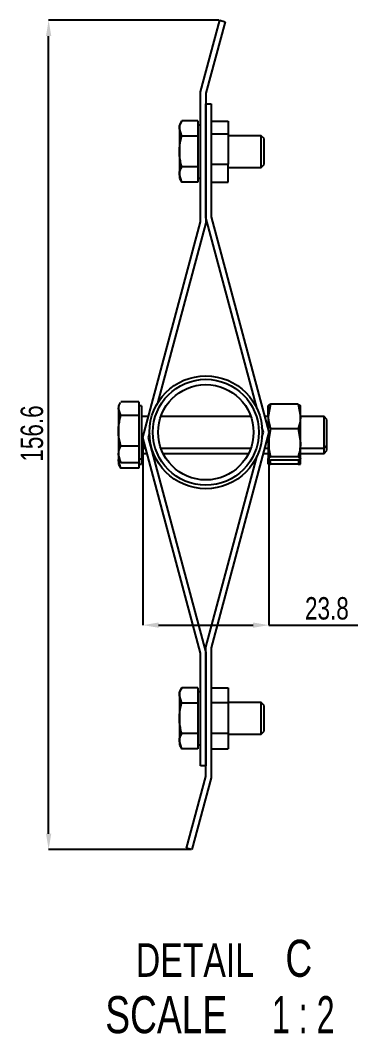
# Model space of a CAD drawing. Header units: millimetres. Extents: x -361 to 14022, y -1822 to 1455.
# Drawn here: x 4329 to 4360.8, y 100.6 to 196.2 of the extents above; entities that cross this region are included whole.
import ezdxf

# ---------------------------------------------------------------- set-up
doc = ezdxf.new("R2010")
doc.units = ezdxf.units.MM
doc.styles.add('SLDTEXTSTYLE0', font='TXT', dxfattribs={"width": 0.75})
doc.styles.add('SLDTEXTSTYLE5', font='TXT', dxfattribs={"width": 0.65})
doc.dimstyles.new('SLDDIMSTYLE11', dxfattribs={"dimtxt": 2.116667, "dimasz": 1.5, "dimexe": 0, "dimexo": 0.0625, "dimgap": 0.529167, "dimtad": 1, "dimdec": 1, "dimlfac": 2, "dimrnd": 1e-09, "dimzin": 12, "dimdsep": 46, "dimtxsty": 'SLDTEXTSTYLE0', "dimsah": 1, "dimcen": 0.09, "dimadec": 0, "dimazin": 3, "dimtfac": 1, "dimtdec": 1, "dimtofl": 0, "dimtmove": 0, "dimatfit": 3, "dimfxl": 1, "dimfrac": 2, "dimtolj": 1, "dimtzin": 12, "dimarcsym": 0})

# ---------------------------------------------------------------- blocks, each defined once
blk = doc.blocks.new('*D107')
at = {"color": 0, "linetype": 'Continuous', "lineweight": -2, "transparency": 16777216}
for p, q in [((4347.753, 196.232), (4331.665, 196.232)), ((4331.665, 119.441), (4331.665, 194.732)), ((4345.13, 117.941), (4331.665, 117.941))]:
    blk.add_line(p, q, dxfattribs=at)
at = {"color": 0, "linetype": 'Continuous', "transparency": 16777216}
for points in [[(4331.415, 194.732), (4331.915, 194.732), (4331.665, 196.232)], [(4331.415, 119.441), (4331.915, 119.441), (4331.665, 117.941)]]:
    blk.add_solid(points, dxfattribs=at)
at = {"layer": 'Defpoints', "color": 0, "linetype": 'Continuous', "transparency": 16777216}
for p in [(4331.665, 196.232), (4347.816, 196.232), (4345.192, 117.941)]:
    blk.add_point(p, dxfattribs=at)
at = {"color": 0, "linetype": 'Continuous', "lineweight": 18, "transparency": 16777216, "insert": (4329.019, 157.222), "char_height": 2.1167, "attachment_point": 2, "rotation": 90, "style": 'SLDTEXTSTYLE0'}
blk.add_mtext('\\A1;156.6', dxfattribs=at)
blk = doc.blocks.new('*D108')
at = {"color": 0, "linetype": 'Continuous', "lineweight": -2, "transparency": 16777216}
for p, q in [((4352.457, 157.274), (4352.457, 139.132)), ((4340.551, 156.774), (4340.551, 139.132)), ((4342.051, 139.132), (4350.957, 139.132)), ((4352.457, 139.132), (4360.843, 139.132))]:
    blk.add_line(p, q, dxfattribs=at)
at = {"color": 0, "linetype": 'Continuous', "transparency": 16777216}
for points in [[(4342.051, 139.382), (4342.051, 138.882), (4340.551, 139.132)], [(4350.957, 139.382), (4350.957, 138.882), (4352.457, 139.132)]]:
    blk.add_solid(points, dxfattribs=at)
at = {"layer": 'Defpoints', "color": 0, "linetype": 'Continuous', "transparency": 16777216}
for p in [(4352.457, 157.337), (4340.551, 156.837), (4340.551, 139.132)]:
    blk.add_point(p, dxfattribs=at)
at = {"color": 0, "linetype": 'Continuous', "lineweight": 18, "transparency": 16777216, "insert": (4357.933, 141.777), "char_height": 2.1167, "attachment_point": 2, "style": 'SLDTEXTSTYLE0'}
blk.add_mtext('\\A1;23.8', dxfattribs=at)
blk = doc.blocks.new('SW_NOTE_8')
at = {"color": 0, "linetype": 'Continuous', "lineweight": 0, "attachment_point": 2}
for s, insert, char_height, style in [('DETAIL', (6.499, 4.093), 3.175, 'SLDTEXTSTYLE0'), ('C', (16.306, 4.421), 3.5, 'SLDTEXTSTYLE0'), ('SCALE', (3.787, -0.903), 3.5, 'SLDTEXTSTYLE0'), ('1 : 2', (16.72, -0.903), 3.5, 'SLDTEXTSTYLE5')]:
    blk.add_mtext(s, dxfattribs=dict(at, insert=insert, char_height=char_height, style=style))

msp = doc.modelspace()

# ---------------------------------------------------------------- linework, layer by layer
at = {"color": 7, "linetype": 'Continuous', "lineweight": 25}
for p, q in [((4346.003869, 189.470811), (4347.815603, 196.232291)), ((4347.815603, 196.232291), (4348.315603, 196.098318)), ((4348.315603, 196.098318), (4346.503869, 189.336835)), ((4346.003869, 177.189183), (4346.003869, 189.470811)), ((4346.503869, 189.336835), (4346.503869, 177.123364)), ((4346.503869, 177.623363), (4346.503869, 188.336836)), ((4346.503869, 188.336836), (4347.003869, 188.336836)), ((4347.003869, 188.336836), (4347.003869, 177.689184)), ((4344.22716, 186.723588), (4344.003869, 186.336836)), ((4345.753869, 186.723588), (4344.22716, 186.723588)), ((4345.753869, 186.723588), (4345.753869, 186.001901)), ((4347.003869, 186.709158), (4348.603869, 186.709158)), ((4348.603869, 186.709158), (4348.603869, 185.52265)), ((4344.003869, 186.336836), (4344.003869, 186.001901)), ((4344.22716, 185.280211), (4344.003869, 186.001901)), ((4344.003869, 186.001901), (4344.003869, 183.836836)), ((4346.003869, 186.336836), (4345.753869, 186.336836)), ((4345.753869, 186.001901), (4345.753869, 185.280211)), ((4345.753869, 185.280211), (4344.22716, 185.280211)), ((4345.753869, 185.280211), (4345.753869, 183.836836)), ((4347.003869, 185.52265), (4348.603869, 185.52265)), ((4348.603869, 185.52265), (4348.603869, 182.650328)), ((4351.726619, 185.336836), (4348.603869, 185.336836)), ((4352.003869, 185.059587), (4351.726619, 185.336836)), ((4351.726619, 182.336837), (4351.726619, 185.336836)), ((4352.003869, 182.614086), (4352.003869, 185.059587)), ((4344.003869, 183.836836), (4344.003869, 181.671772)), ((4345.753869, 183.836836), (4345.753869, 182.39346)), ((4345.753869, 182.39346), (4344.22716, 182.39346)), ((4345.753869, 182.39346), (4345.753869, 181.671772)), ((4347.003869, 182.650328), (4348.603869, 182.650328)), ((4348.603869, 180.964515), (4348.603869, 182.650328)), ((4348.603869, 182.336837), (4351.726619, 182.336837)), ((4351.726619, 182.336837), (4352.003869, 182.614086)), ((4344.22716, 180.950085), (4344.003869, 181.671772)), ((4344.003869, 181.671772), (4344.003869, 181.336837)), ((4344.003869, 181.336837), (4344.22716, 180.950085)), ((4345.753869, 180.950085), (4344.22716, 180.950085)), ((4345.753869, 181.671772), (4345.753869, 180.950085)), ((4345.753869, 181.336837), (4346.003869, 181.336837)), ((4347.003869, 180.964515), (4348.603869, 180.964515)), ((4340.551075, 156.836836), (4346.003869, 177.189183)), ((4346.503869, 177.123364), (4341.935851, 160.07341)), ((4351.344543, 159.555733), (4346.503869, 177.623363)), ((4347.003869, 177.689184), (4352.456663, 157.336836)), ((4338.43334, 160.147689), (4338.253869, 159.836836)), ((4338.253869, 159.836836), (4338.253869, 159.567631)), ((4340.19137, 160.219182), (4338.477161, 160.219182)), ((4340.19137, 160.219182), (4340.19137, 159.567631)), ((4340.441369, 159.836836), (4340.19137, 159.836836)), ((4340.441369, 159.836836), (4340.441369, 157.474908)), ((4352.61466, 159.981501), (4352.391369, 158.819257)), ((4352.40033, 159.852357), (4352.391369, 159.836836)), ((4352.391369, 158.819257), (4352.391369, 159.836348)), ((4355.218078, 159.981501), (4352.61466, 159.981501)), ((4355.218078, 159.981501), (4355.441369, 158.819257)), ((4355.441369, 159.836836), (4355.432409, 159.852357)), ((4355.441369, 158.819257), (4355.441369, 159.836348)), ((4338.477161, 158.91608), (4338.253869, 159.567631)), ((4338.253869, 159.567631), (4338.253869, 157.474908)), ((4340.19137, 158.91608), (4338.477161, 158.91608)), ((4340.19137, 159.567631), (4340.19137, 158.91608)), ((4340.19137, 158.91608), (4340.19137, 157.474908)), ((4341.086915, 158.836836), (4340.441369, 158.836836)), ((4350.74651, 158.836836), (4342.261228, 158.836836)), ((4352.391369, 158.836836), (4352.054784, 158.836836)), ((4352.391369, 158.819257), (4352.391369, 157.580544)), ((4357.664119, 158.836836), (4355.441369, 158.836836)), ((4355.441369, 156.334682), (4355.441369, 158.819257)), ((4357.941369, 158.559586), (4357.664119, 158.836836)), ((4357.664119, 155.336836), (4357.664119, 158.836836)), ((4357.941369, 155.614086), (4357.941369, 158.559586)), ((4338.253869, 157.474908), (4338.253869, 155.244113)), ((4340.19137, 157.474908), (4340.19137, 156.033735)), ((4340.441369, 157.474908), (4340.441369, 154.836836)), ((4341.179568, 157.25061), (4341.068709, 156.836836)), ((4352.456663, 157.336836), (4347.003869, 136.98449)), ((4351.939029, 157.336836), (4351.805492, 157.83526)), ((4351.805492, 156.838412), (4351.939029, 157.336836)), ((4352.61466, 157.657014), (4352.391369, 156.334682)), ((4352.391369, 157.093129), (4352.391369, 156.334682)), ((4355.218078, 157.657014), (4352.61466, 157.657014)), ((4355.218078, 157.657014), (4355.441369, 156.334682)), ((4340.19137, 156.033735), (4338.477161, 156.033735)), ((4340.19137, 156.033735), (4340.19137, 155.244113)), ((4346.003869, 136.484489), (4340.551075, 156.836836)), ((4341.068709, 156.836836), (4346.503869, 136.550309)), ((4352.391369, 156.334682), (4352.391369, 154.852261)), ((4355.441369, 154.852261), (4355.441369, 156.334682)), ((4357.664119, 155.836836), (4357.941369, 156.114086)), ((4338.477161, 154.454491), (4338.253869, 155.244113)), ((4338.253869, 155.244113), (4338.253869, 154.836836)), ((4340.19137, 155.244113), (4340.19137, 153.950085)), ((4340.441369, 155.836836), (4340.818995, 155.836836)), ((4340.441369, 155.336836), (4340.952955, 155.336836)), ((4341.336629, 155.836836), (4341.394503, 155.836836)), ((4341.470589, 155.336836), (4341.568728, 155.336836)), ((4342.261228, 155.836836), (4350.74651, 155.836836)), ((4342.472741, 155.336836), (4350.534998, 155.336836)), ((4346.503869, 137.050308), (4351.344543, 155.11794)), ((4351.920824, 155.336836), (4352.391369, 155.336836)), ((4352.054784, 155.836836), (4352.391369, 155.836836)), ((4355.218078, 155.01235), (4352.61466, 155.01235)), ((4355.441369, 155.836836), (4357.664119, 155.836836)), ((4355.441369, 155.336836), (4357.664119, 155.336836)), ((4357.664119, 155.336836), (4357.941369, 155.614086)), ((4338.253869, 154.836836), (4338.43334, 154.525984)), ((4338.253869, 154.836836), (4338.253869, 154.671773)), ((4338.477161, 153.950085), (4338.253869, 154.671773)), ((4338.253869, 154.671773), (4338.253869, 154.336836)), ((4338.253869, 154.336836), (4338.477161, 153.950085)), ((4338.447854, 154.534363), (4338.477161, 154.454491)), ((4340.19137, 154.454491), (4338.477161, 154.454491)), ((4340.19137, 154.836836), (4340.441369, 154.836836)), ((4340.19137, 154.336836), (4340.441369, 154.336836)), ((4340.441369, 154.836836), (4340.441369, 154.336836)), ((4352.391369, 154.336839), (4352.391369, 154.852261)), ((4352.391369, 154.836836), (4352.40033, 154.821316)), ((4352.553663, 154.658255), (4352.61466, 154.339045)), ((4355.218078, 154.692172), (4352.61466, 154.692172)), ((4355.218078, 154.339045), (4352.61466, 154.339045)), ((4355.218078, 154.334633), (4352.61466, 154.334633)), ((4355.279076, 154.658255), (4355.218078, 154.339045)), ((4355.432409, 154.821316), (4355.441369, 154.836836)), ((4355.441369, 154.336839), (4355.441369, 154.852261)), ((4340.19137, 153.950085), (4338.477161, 153.950085)), ((4346.503869, 124.836838), (4346.503869, 137.050308)), ((4347.003869, 136.98449), (4347.003869, 124.702862)), ((4346.003869, 125.836836), (4346.003869, 136.484489)), ((4346.503869, 136.550309), (4346.503869, 125.836836)), ((4344.22716, 133.223588), (4344.003869, 132.836836)), ((4345.753869, 133.223588), (4344.22716, 133.223588)), ((4345.753869, 133.223588), (4345.753869, 132.5019)), ((4347.003869, 133.223105), (4348.603869, 133.223105)), ((4348.603869, 133.223105), (4348.603869, 131.825684)), ((4344.003869, 132.836836), (4344.003869, 132.5019)), ((4344.22716, 131.780213), (4344.003869, 132.5019)), ((4344.003869, 132.5019), (4344.003869, 130.336836)), ((4346.003869, 132.836836), (4345.753869, 132.836836)), ((4345.753869, 132.5019), (4345.753869, 131.780213)), ((4345.753869, 131.780213), (4344.22716, 131.780213)), ((4345.753869, 131.780213), (4345.753869, 130.336836)), ((4347.003869, 131.825684), (4348.603869, 131.825684)), ((4351.726619, 131.836835), (4348.603869, 131.836835)), ((4348.603869, 131.825684), (4348.603869, 128.939415)), ((4352.003869, 131.559586), (4351.726619, 131.836835)), ((4351.726619, 128.836837), (4351.726619, 131.836835)), ((4352.003869, 129.114086), (4352.003869, 131.559586)), ((4344.003869, 130.336836), (4344.003869, 128.171772)), ((4345.753869, 130.336836), (4345.753869, 128.893461)), ((4345.753869, 128.893461), (4344.22716, 128.893461)), ((4345.753869, 128.893461), (4345.753869, 128.171772)), ((4347.003869, 128.939415), (4348.603869, 128.939415)), ((4348.603869, 128.939415), (4348.603869, 127.450567)), ((4348.603869, 128.836837), (4351.726619, 128.836837)), ((4351.726619, 128.836837), (4352.003869, 129.114086)), ((4344.22716, 127.450084), (4344.003869, 128.171772)), ((4344.003869, 128.171772), (4344.003869, 127.836837)), ((4344.003869, 127.836837), (4344.22716, 127.450084)), ((4345.753869, 127.450084), (4344.22716, 127.450084)), ((4345.753869, 128.171772), (4345.753869, 127.450084)), ((4345.753869, 127.836837), (4346.003869, 127.836837)), ((4347.003869, 127.450567), (4348.603869, 127.450567)), ((4346.503869, 125.836836), (4346.003869, 125.836836)), ((4344.692136, 118.075354), (4346.503869, 124.836838)), ((4347.003869, 124.702862), (4345.192136, 117.941382)), ((4345.192136, 117.941382), (4344.692136, 118.075354))]:
    msp.add_line(p, q, dxfattribs=at)
for radius in [5.325, 5, 4.5]:
    msp.add_circle((4346.503869, 157.336836), radius, dxfattribs=at)
for points, knots in [([(4344.003869, 186.001901), (4344.004106, 186.01903), (4344.007598, 186.271899), (4344.121227, 186.505661), (4344.22716, 186.723588)], [0, 0, 0, 0, 0.067738125, 1, 1, 1, 1]), ([(4344.003869, 183.836836), (4344.032002, 184.222398), (4344.067658, 184.711069), (4344.199369, 185.181046), (4344.22716, 185.280211)], [0, 0, 0, 0, 0.788999233, 1, 1, 1, 1]), ([(4344.22716, 182.39346), (4344.135843, 182.759146), (4344.016964, 183.235206), (4344.006334, 183.723602), (4344.003869, 183.836836)], [0, 0, 0, 0, 0.768150171, 1, 1, 1, 1]), ([(4344.003869, 181.671772), (4344.004106, 181.688902), (4344.007597, 181.941772), (4344.121227, 182.175533), (4344.22716, 182.39346)], [0, 0, 0, 0, 0.067740575, 1, 1, 1, 1]), ([(4338.253869, 159.567631), (4338.254087, 159.583105), (4338.256928, 159.785487), (4338.356185, 159.969431), (4338.447854, 160.13931)], [0, 0, 0, 0, 0.0764609659, 1, 1, 1, 1]), ([(4352.61466, 159.981501), (4352.581914, 159.969843), (4352.493298, 159.938297), (4352.430783, 159.866609), (4352.391369, 159.821412)], [0, 0, 0, 0, 0.3695371043, 1, 1, 1, 1]), ([(4355.218078, 159.981501), (4355.250825, 159.969843), (4355.339441, 159.938297), (4355.401956, 159.866609), (4355.441369, 159.821412)], [0, 0, 0, 0, 0.3695371043, 1, 1, 1, 1]), ([(4338.253869, 157.474908), (4338.282005, 157.859892), (4338.317666, 158.34784), (4338.449369, 158.817067), (4338.477161, 158.91608)], [0, 0, 0, 0, 0.788986457, 1, 1, 1, 1]), ([(4352.391369, 158.819257), (4352.391595, 158.791699), (4352.39483, 158.396509), (4352.508716, 158.013403), (4352.61466, 157.657014)], [0, 0, 0, 0, 0.069735251, 1, 1, 1, 1]), ([(4355.441369, 158.819257), (4355.441144, 158.791699), (4355.437909, 158.396509), (4355.324022, 158.013403), (4355.218078, 157.657014)], [0, 0, 0, 0, 0.069735251, 1, 1, 1, 1]), ([(4338.477161, 156.033735), (4338.385843, 156.398855), (4338.266966, 156.874173), (4338.256334, 157.361846), (4338.253869, 157.474908)], [0, 0, 0, 0, 0.768159818, 1, 1, 1, 1]), ([(4338.253869, 155.244113), (4338.254103, 155.26285), (4338.25753, 155.537357), (4338.371225, 155.794316), (4338.477161, 156.033735)], [0, 0, 0, 0, 0.068257493, 1, 1, 1, 1]), ([(4352.391369, 156.334682), (4352.391593, 156.303332), (4352.394791, 155.855703), (4352.508715, 155.418725), (4352.61466, 155.01235)], [0, 0, 0, 0, 0.070035208, 1, 1, 1, 1]), ([(4355.441369, 156.334682), (4355.441145, 156.303332), (4355.437948, 155.855703), (4355.324024, 155.418725), (4355.218078, 155.01235)], [0, 0, 0, 0, 0.070035208, 1, 1, 1, 1]), ([(4352.61466, 155.01235), (4352.581914, 155.000693), (4352.493298, 154.969146), (4352.430783, 154.897458), (4352.391369, 154.852261)], [0, 0, 0, 0, 0.3695371043, 1, 1, 1, 1]), ([(4355.218078, 155.01235), (4355.250825, 155.000693), (4355.339441, 154.969146), (4355.401956, 154.897458), (4355.441369, 154.852261)], [0, 0, 0, 0, 0.3695371043, 1, 1, 1, 1]), ([(4338.253869, 154.671773), (4338.253262, 154.689049), (4338.251771, 154.731487), (4338.268606, 154.770746), (4338.278588, 154.794023)], [0, 0, 0, 0, 0.407081485, 1, 1, 1, 1]), ([(4352.391369, 154.852261), (4352.39663, 154.837175), (4352.428324, 154.746284), (4352.529924, 154.716779), (4352.61466, 154.692172)], [0, 0, 0, 0, 0.165977442, 1, 1, 1, 1]), ([(4352.391369, 154.336839), (4352.397272, 154.337045), (4352.471663, 154.339645), (4352.546115, 154.339333), (4352.61466, 154.339045)], [0, 0, 0, 0, 0.079340865, 1, 1, 1, 1]), ([(4352.61466, 154.334633), (4352.583101, 154.334773), (4352.508667, 154.335102), (4352.43424, 154.336204), (4352.391369, 154.336839)], [0, 0, 0, 0, 0.423988485, 1, 1, 1, 1]), ([(4355.441369, 154.852261), (4355.436109, 154.837175), (4355.404414, 154.746284), (4355.302814, 154.71678), (4355.218078, 154.692172)], [0, 0, 0, 0, 0.165978195, 1, 1, 1, 1]), ([(4355.441369, 154.336839), (4355.435467, 154.337045), (4355.361075, 154.339645), (4355.286623, 154.339333), (4355.218078, 154.339045)], [0, 0, 0, 0, 0.079342949, 1, 1, 1, 1]), ([(4355.218078, 154.334633), (4355.249637, 154.334773), (4355.324072, 154.335102), (4355.398499, 154.336204), (4355.441369, 154.336839)], [0, 0, 0, 0, 0.423988485, 1, 1, 1, 1]), ([(4344.003869, 132.5019), (4344.004106, 132.51903), (4344.007597, 132.7719), (4344.121227, 133.005661), (4344.22716, 133.223588)], [0, 0, 0, 0, 0.067740575, 1, 1, 1, 1]), ([(4344.003869, 130.336836), (4344.032002, 130.722397), (4344.067659, 131.211069), (4344.199369, 131.681047), (4344.22716, 131.780213)], [0, 0, 0, 0, 0.788998262, 1, 1, 1, 1]), ([(4344.22716, 128.893461), (4344.135843, 129.259147), (4344.016964, 129.735207), (4344.006334, 130.223602), (4344.003869, 130.336836)], [0, 0, 0, 0, 0.768151148, 1, 1, 1, 1]), ([(4344.003869, 128.171772), (4344.004106, 128.188901), (4344.007597, 128.441772), (4344.121227, 128.675534), (4344.22716, 128.893461)], [0, 0, 0, 0, 0.067740417, 1, 1, 1, 1])]:
    msp.add_open_spline(points, degree=3, knots=knots, dxfattribs=at)

# ---------------------------------------------------------------- block references
at = {"color": 7, "linetype": 'Continuous', "lineweight": 0}
msp.add_blockref('SW_NOTE_8', (4338.978664, 105.013127), dxfattribs=at)

# ---------------------------------------------------------------- dimensions: what is measured, and where the dimension line sits
at = {"color": 7, "linetype": 'Continuous', "lineweight": 18}
dim = msp.add_linear_dim(base=(4331.665165, 196.232292), p1=(4345.192136, 117.941381), p2=(4347.815603, 196.232292), angle=90, dimstyle='SLDDIMSTYLE11', dxfattribs=at)
dim.commit()
dim.dimension.update_dxf_attribs({"geometry": '*D107', "text_midpoint": (4331.665165, 157.222434), "dimtype": 160})
dim = msp.add_linear_dim(base=(4340.551075, 139.13154), p1=(4352.456663, 157.336836), p2=(4340.551075, 156.836836), dimstyle='SLDDIMSTYLE11', dxfattribs=at)
dim.commit()
dim.dimension.update_dxf_attribs({"geometry": '*D108', "text_midpoint": (4357.932674, 139.13154), "dimtype": 160})

doc.saveas('drawing.dxf')
